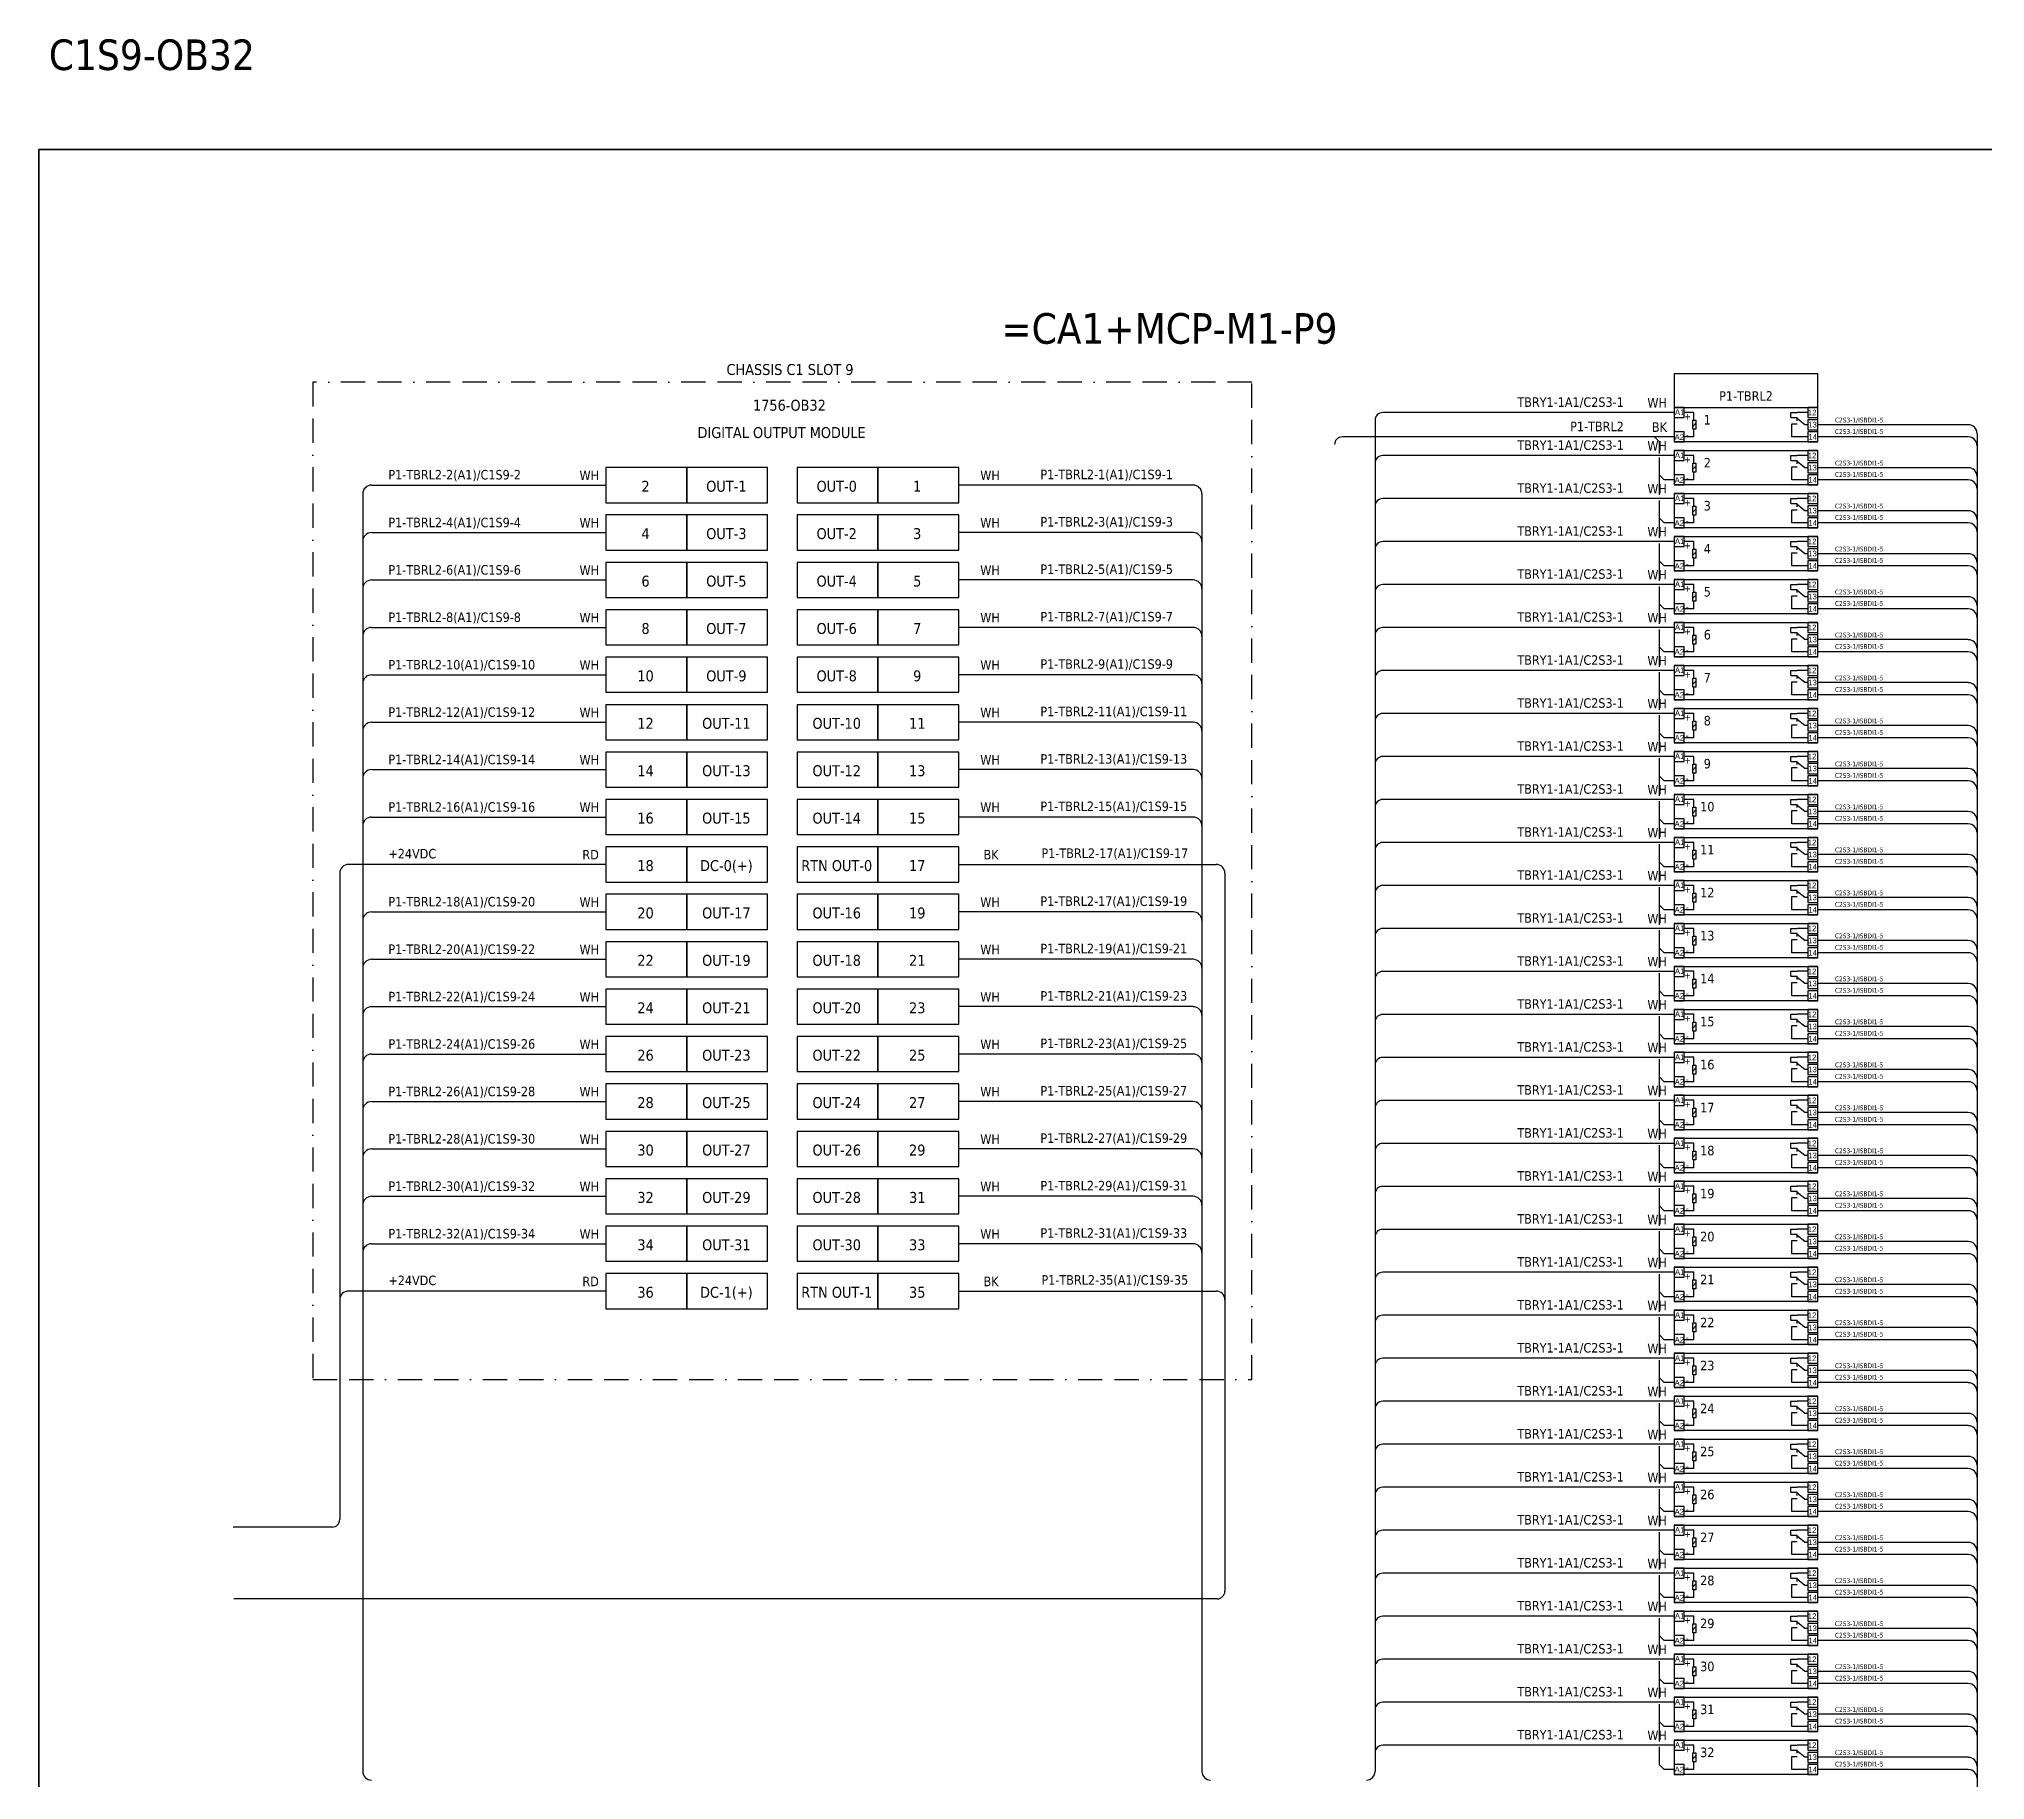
# Model space of a CAD drawing. Header units: millimetres. Extents: x 0 to 54213, y 0 to 2820.
# Drawn here: x 37740 to 39777, y 997 to 2820 of the extents above; entities that cross this region are included whole.
import ezdxf
from ezdxf.enums import TextEntityAlignment as Align

# ---------------------------------------------------------------- set-up
doc = ezdxf.new("R2010")
doc.units = ezdxf.units.MM
doc.linetypes.add('BORDERX2', pattern=[88.9, 25.4, -12.7, 25.4, -12.7, 0, -12.7])
doc.layers.add('HELPPOINT', color=7, linetype='Continuous')
doc.layers.add('x01001-FrameArea', color=2, linetype='BORDERX2')
doc.layers.add('IE-EQUIP', color=253, linetype='Continuous', lineweight=25)
doc.layers.add('IE-WIRE', color=7, linetype='Continuous', lineweight=25)
doc.styles.get("Standard").update_dxf_attribs({"font": 'arial.ttf'})
doc.styles.add('Tahoma', font='')
doc.styles.get('Tahoma').set_extended_font_data('Tahoma')

# ---------------------------------------------------------------- blocks, each defined once
blk = doc.blocks.new('xRY-SPDT-11')
at = {"color": 1, "ltscale": 25.4}
for p, q in [((0, 0), (0, -10.5)), ((10.4, 0), (0, 0)), ((0, 0), (150.3, 0)), ((0, 0), (0, -36)), ((10.4, -10.5), (10.4, 0)), ((140, 0), (140, -10.5)), ((150.3, 0), (140, 0)), ((150.3, -36), (150.3, 0)), ((150.3, -10.5), (150.3, 0)), ((150.3, -36), (150.3, 0)), ((0, -10.5), (10.4, -10.5)), ((20.7, -5.2), (10.4, -5.2)), ((22.8, -16.3), (19.4, -19.7)), ((20.7, -13.3), (20.7, -5.2)), ((122.2, -10.4), (122.2, -5.2)), ((122.2, -5.2), (128.9, -5.2)), ((122.2, -10.4), (128.9, -10.4)), ((123.2, -30.8), (123.2, -17)), ((123.2, -17), (128.9, -17)), ((140, -5.2), (128.9, -5.2)), ((128.9, -13.8), (128.9, -10.4)), ((136.9, -18), (128.9, -11.6)), ((140, -18), (136.9, -18)), ((140, -10.5), (150.3, -10.5)), ((140, -12.8), (140, -23.3)), ((150.3, -12.8), (140, -12.8)), ((150.3, -23.3), (150.3, -12.8)), ((0, -25.5), (0, -36)), ((10.4, -25.5), (0, -25.5)), ((0, -36), (10.4, -36)), ((150.3, -36), (0, -36)), ((10.4, -36), (10.4, -25.5)), ((20.7, -30.8), (10.4, -30.8)), ((20.7, -30.8), (20.7, -22.7)), ((140, -30.8), (123.2, -30.8)), ((140, -23.3), (150.3, -23.3)), ((140, -25.5), (140, -36)), ((150.3, -25.5), (140, -25.5)), ((140, -36), (150.3, -36)), ((150.3, -36), (150.3, -25.5))]:
    blk.add_line(p, q, dxfattribs=at)
blk.add_lwpolyline([(22.8, -22.7), (19.4, -22.7), (19.4, -13.3), (22.8, -13.3)], close=True, dxfattribs=at)
at = {"color": 1}
for s, p in [('A1', (5.8, -5)), ('12', (144.4, -5.3)), ('13', (144.8, -17.9)), ('A2', (5.4, -30.9)), ('14', (145, -30.8))]:
    blk.add_text(s, height=5.91, dxfattribs=at).set_placement(p, align=Align.MIDDLE_CENTER)
at = {"color": 1, "style": 'Tahoma'}
for s, p in [('+', (13.9, -9.3)), ('+', (13.9, -9.3)), ('-', (13.9, -28.2))]:
    blk.add_text(s, height=6.84, dxfattribs=at).set_placement(p, align=Align.MIDDLE_CENTER)
blk = doc.blocks.new('*U220')
at = {"layer": 'x01001-FrameArea'}
blk.add_blockref('xRY-SPDT-11', (-75.2, 18), dxfattribs=at)
blk = doc.blocks.new('*U230')
at = {"layer": 'x01001-FrameArea', "color": 0, "linetype": 'ByBlock', "lineweight": -2, "transparency": 16777216}
for p in [(0, 0), (0, -45), (0, -90), (0, -135), (0, -180), (0, -225), (0, -270), (0, -315), (0, -360), (0, -405), (0, -450), (0, -495), (0, -540), (0, -585), (0, -630), (0, -675), (0, -720), (0, -765), (0, -810), (0, -855), (0, -900), (0, -945), (0, -990), (0, -1035), (0, -1080), (0, -1125), (0, -1170), (0, -1215), (0, -1260), (0, -1305), (0, -1350), (0, -1395)]:
    blk.add_blockref('*U220', p, dxfattribs=at)
blk = doc.blocks.new('*U320')
at = {"color": 4, "style": 'Tahoma'}
for s, height, p in [('TBRY1-1A1/C2S3-1', 9.949, (36.2, -4.1)), ('WH', 9.95, (81.3, -4.8))]:
    blk.add_text(s, height=height, dxfattribs=at).set_placement(p, align=Align.RIGHT)
blk = doc.blocks.new('*U330')
at = {"layer": 'x01001-FrameArea', "color": 0, "linetype": 'ByBlock', "lineweight": -2, "transparency": 16777216}
for p in [(0, 0), (0, -45), (0, -90), (0, -135), (0, -180), (0, -225), (0, -270), (0, -315), (0, -360), (0, -405), (0, -450), (0, -495), (0, -540), (0, -585), (0, -630), (0, -675), (0, -720), (0, -765), (0, -810), (0, -855), (0, -900), (0, -945), (0, -990), (0, -1035), (0, -1080), (0, -1125), (0, -1170), (0, -1215), (0, -1260), (0, -1305), (0, -1350), (0, -1395)]:
    blk.add_blockref('*U320', p, dxfattribs=at)
blk = doc.blocks.new('*U360')
at = {"layer": 'IE-WIRE', "color": 4, "ltscale": 25.4}
for p, q in [((74.2, 7.2), (-83.4, 7.2)), ((74.2, -5.6), (-83.4, -5.6))]:
    blk.add_line(p, q, dxfattribs=at)
for centre in [(74.2, -2), (74.2, -14.8)]:
    blk.add_arc(centre, 9.17, 0, 90, dxfattribs=at)
at = {"color": 4, "style": 'Tahoma'}
for p in [(-65.4, 9.6), (-65.4, -2.4)]:
    blk.add_text('C2S3-1/ISBDI1-5', height=4.974, dxfattribs=at).set_placement(p)
blk = doc.blocks.new('*U370')
at = {"layer": 'x01001-FrameArea', "color": 0, "linetype": 'ByBlock', "lineweight": -2, "transparency": 16777216}
for p in [(0, 0), (0, -45), (0, -90), (0, -135), (0, -180), (0, -225), (0, -270), (0, -315), (0, -360), (0, -405), (0, -450), (0, -495), (0, -540), (0, -585), (0, -630), (0, -675), (0, -720), (0, -765), (0, -810), (0, -855), (0, -900), (0, -945), (0, -990), (0, -1035), (0, -1080), (0, -1125), (0, -1170), (0, -1215), (0, -1260), (0, -1305), (0, -1350), (0, -1395)]:
    blk.add_blockref('*U360', p, dxfattribs=at)

msp = doc.modelspace()

# ---------------------------------------------------------------- linework, layer by layer
for p, q in [((39431, 2403.2), (39436, 2398.2)), ((39436, 2385.8), (39436, 2398.2)), ((39436, 2342.5), (39436, 2381.8)), ((39441, 2358.2), (39436, 2363.2)), ((39451.4, 2358.2), (39441, 2358.2)), ((39436, 2297.5), (39436, 2336.8)), ((39441, 2313.2), (39436, 2318.2)), ((39451.4, 2313.2), (39441, 2313.2)), ((39436, 2252.5), (39436, 2291.8)), ((39441, 2268.2), (39436, 2273.2)), ((39451.4, 2268.2), (39441, 2268.2)), ((39436, 2207.5), (39436, 2246.8)), ((39441, 2223.2), (39436, 2228.2)), ((39451.4, 2223.2), (39441, 2223.2)), ((39436, 2162.5), (39436, 2201.8)), ((39441, 2178.2), (39436, 2183.2)), ((39451.4, 2178.2), (39441, 2178.2)), ((39436, 2117.5), (39436, 2156.8)), ((39441, 2133.2), (39436, 2138.2)), ((39451.4, 2133.2), (39441, 2133.2)), ((39436, 2072.5), (39436, 2111.8)), ((39441, 2088.2), (39436, 2093.2)), ((39451.4, 2088.2), (39441, 2088.2)), ((39436, 2027.5), (39436, 2066.8)), ((39441, 2043.2), (39436, 2048.2)), ((39451.4, 2043.2), (39441, 2043.2)), ((39436, 1982.5), (39436, 2021.8)), ((39441, 1998.2), (39436, 2003.2)), ((39451.4, 1998.2), (39441, 1998.2)), ((39436, 1937.5), (39436, 1976.8)), ((39441, 1953.2), (39436, 1958.2)), ((39451.4, 1953.2), (39441, 1953.2)), ((39436, 1892.5), (39436, 1931.8)), ((39441, 1908.2), (39436, 1913.2)), ((39451.4, 1908.2), (39441, 1908.2)), ((39436, 1847.5), (39436, 1886.8)), ((39441, 1863.2), (39436, 1868.2)), ((39451.4, 1863.2), (39441, 1863.2)), ((39436, 1802.5), (39436, 1841.8)), ((39441, 1818.2), (39436, 1823.2)), ((39451.4, 1818.2), (39441, 1818.2)), ((39436, 1757.5), (39436, 1796.8)), ((39441, 1773.2), (39436, 1778.2)), ((39451.4, 1773.2), (39441, 1773.2)), ((39436, 1712.5), (39436, 1751.8)), ((39441, 1728.2), (39436, 1733.2)), ((39451.4, 1728.2), (39441, 1728.2)), ((39436, 1667.5), (39436, 1706.8)), ((39441, 1683.2), (39436, 1688.2)), ((39451.4, 1683.2), (39441, 1683.2)), ((39436, 1622.5), (39436, 1661.8)), ((39441, 1638.2), (39436, 1643.2)), ((39451.4, 1638.2), (39441, 1638.2)), ((39436, 1577.5), (39436, 1616.8)), ((39441, 1593.2), (39436, 1598.2)), ((39451.4, 1593.2), (39441, 1593.2)), ((39436, 1532.5), (39436, 1571.8)), ((39441, 1548.2), (39436, 1553.2)), ((39451.4, 1548.2), (39441, 1548.2)), ((39436, 1487.5), (39436, 1526.8)), ((39441, 1503.2), (39436, 1508.2)), ((39451.4, 1503.2), (39441, 1503.2)), ((39436, 1442.5), (39436, 1481.8)), ((39441, 1458.2), (39436, 1463.2)), ((39451.4, 1458.2), (39441, 1458.2)), ((39436, 1397.5), (39436, 1436.8)), ((39441, 1413.2), (39436, 1418.2)), ((39451.4, 1413.2), (39441, 1413.2)), ((39436, 1352.5), (39436, 1391.8)), ((39441, 1368.2), (39436, 1373.2)), ((39451.4, 1368.2), (39441, 1368.2)), ((39436, 1307.5), (39436, 1346.8)), ((39441, 1323.2), (39436, 1328.2)), ((39451.4, 1323.2), (39441, 1323.2)), ((39436, 1262.5), (39436, 1301.8)), ((39441, 1278.2), (39436, 1283.2)), ((39451.4, 1278.2), (39441, 1278.2)), ((39436, 1217.5), (39436, 1256.8)), ((39441, 1233.2), (39436, 1238.2)), ((39451.4, 1233.2), (39441, 1233.2)), ((39436, 1172.5), (39436, 1211.8)), ((39441, 1188.2), (39436, 1193.2)), ((39451.4, 1188.2), (39441, 1188.2)), ((39436, 1127.5), (39436, 1166.8)), ((39441, 1143.2), (39436, 1148.2)), ((39451.4, 1143.2), (39441, 1143.2)), ((39436, 1082.5), (39436, 1121.8)), ((39441, 1098.2), (39436, 1103.2)), ((39451.4, 1098.2), (39441, 1098.2)), ((39436, 1037.5), (39436, 1076.8)), ((39441, 1053.2), (39436, 1058.2)), ((39451.4, 1053.2), (39441, 1053.2)), ((39436, 1013.2), (39436, 1031.8)), ((39441, 1008.2), (39436, 1013.2)), ((39451.4, 1008.2), (39441, 1008.2))]:
    msp.add_line(p, q)
at = {"color": 1, "ltscale": 25.4}
for p, q in [((38333.1, 1955.7), (38063.7, 1955.7)), ((38054.6, 1946.5), (38054.6, 1270))]:
    msp.add_line(p, q, dxfattribs=at)
at = {"color": 4, "ltscale": 25.4}
msp.add_lwpolyline([(39451.4, 2434), (39601.7, 2434), (39601.7, 2469.2), (39451.4, 2469.2)], close=True, dxfattribs=at)
at = {"color": 1, "ltscale": 25.4}
msp.add_arc((38063.7, 1946.5), 9.14, 90, 180, dxfattribs=at)
at = {"layer": 'HELPPOINT', "color": 4, "lineweight": 35}
for p, q in [((37739.7, 0), (37739.7, 2704.2)), ((37739.7, 2704.2), (41633, 2704.2)), ((37739.7, 0), (37739.7, 2704.2)), ((37739.7, 2704.2), (41633, 2704.2))]:
    msp.add_line(p, q, dxfattribs=at)
at = {"layer": 'IE-EQUIP', "linetype": 'Continuous', "ltscale": 25.4}
for points in [[(38333.1, 2334.4), (38417.8, 2334.4), (38417.8, 2371.1), (38333.1, 2371.1)], [(38417.8, 2334.4), (38502.4, 2334.4), (38502.4, 2371.1), (38417.8, 2371.1)], [(38533.3, 2334.4), (38617.9, 2334.4), (38617.9, 2371.1), (38533.3, 2371.1)], [(38617.9, 2334.4), (38702.6, 2334.4), (38702.6, 2371.1), (38617.9, 2371.1)], [(38333.1, 2284.8), (38417.8, 2284.8), (38417.8, 2321.5), (38333.1, 2321.5)], [(38417.8, 2284.8), (38502.4, 2284.8), (38502.4, 2321.5), (38417.8, 2321.5)], [(38533.3, 2284.8), (38617.9, 2284.8), (38617.9, 2321.5), (38533.3, 2321.5)], [(38617.9, 2284.8), (38702.6, 2284.8), (38702.6, 2321.5), (38617.9, 2321.5)], [(38333.1, 2235.1), (38417.8, 2235.1), (38417.8, 2271.8), (38333.1, 2271.8)], [(38417.8, 2235.1), (38502.4, 2235.1), (38502.4, 2271.8), (38417.8, 2271.8)], [(38533.3, 2235.1), (38617.9, 2235.1), (38617.9, 2271.8), (38533.3, 2271.8)], [(38617.9, 2235.1), (38702.6, 2235.1), (38702.6, 2271.8), (38617.9, 2271.8)], [(38333.1, 2185.5), (38417.8, 2185.5), (38417.8, 2222.2), (38333.1, 2222.2)], [(38417.8, 2185.5), (38502.4, 2185.5), (38502.4, 2222.2), (38417.8, 2222.2)], [(38533.3, 2185.5), (38617.9, 2185.5), (38617.9, 2222.2), (38533.3, 2222.2)], [(38617.9, 2185.5), (38702.6, 2185.5), (38702.6, 2222.2), (38617.9, 2222.2)], [(38333.1, 2135.9), (38417.8, 2135.9), (38417.8, 2172.6), (38333.1, 2172.6)], [(38417.8, 2135.9), (38502.4, 2135.9), (38502.4, 2172.6), (38417.8, 2172.6)], [(38533.3, 2135.9), (38617.9, 2135.9), (38617.9, 2172.6), (38533.3, 2172.6)], [(38617.9, 2135.9), (38702.6, 2135.9), (38702.6, 2172.6), (38617.9, 2172.6)], [(38333.1, 2086.2), (38417.8, 2086.2), (38417.8, 2122.9), (38333.1, 2122.9)], [(38417.8, 2086.2), (38502.4, 2086.2), (38502.4, 2122.9), (38417.8, 2122.9)], [(38533.3, 2086.2), (38617.9, 2086.2), (38617.9, 2122.9), (38533.3, 2122.9)], [(38617.9, 2086.2), (38702.6, 2086.2), (38702.6, 2122.9), (38617.9, 2122.9)], [(38333.1, 2036.6), (38417.8, 2036.6), (38417.8, 2073.3), (38333.1, 2073.3)], [(38417.8, 2036.6), (38502.4, 2036.6), (38502.4, 2073.3), (38417.8, 2073.3)], [(38533.3, 2036.6), (38617.9, 2036.6), (38617.9, 2073.3), (38533.3, 2073.3)], [(38617.9, 2036.6), (38702.6, 2036.6), (38702.6, 2073.3), (38617.9, 2073.3)], [(38333.1, 1987), (38417.8, 1987), (38417.8, 2023.7), (38333.1, 2023.7)], [(38417.8, 1987), (38502.4, 1987), (38502.4, 2023.7), (38417.8, 2023.7)], [(38533.3, 1987), (38617.9, 1987), (38617.9, 2023.7), (38533.3, 2023.7)], [(38617.9, 1987), (38702.6, 1987), (38702.6, 2023.7), (38617.9, 2023.7)], [(38333.1, 1937.3), (38417.8, 1937.3), (38417.8, 1974), (38333.1, 1974)], [(38417.8, 1937.3), (38502.4, 1937.3), (38502.4, 1974), (38417.8, 1974)], [(38533.3, 1937.3), (38617.9, 1937.3), (38617.9, 1974), (38533.3, 1974)], [(38617.9, 1937.3), (38702.6, 1937.3), (38702.6, 1974), (38617.9, 1974)], [(38333.1, 1887.7), (38417.8, 1887.7), (38417.8, 1924.4), (38333.1, 1924.4)], [(38417.8, 1887.7), (38502.4, 1887.7), (38502.4, 1924.4), (38417.8, 1924.4)], [(38533.3, 1887.7), (38617.9, 1887.7), (38617.9, 1924.4), (38533.3, 1924.4)], [(38617.9, 1887.7), (38702.6, 1887.7), (38702.6, 1924.4), (38617.9, 1924.4)], [(38333.1, 1838.1), (38417.8, 1838.1), (38417.8, 1874.8), (38333.1, 1874.8)], [(38417.8, 1838.1), (38502.4, 1838.1), (38502.4, 1874.8), (38417.8, 1874.8)], [(38533.3, 1838.1), (38617.9, 1838.1), (38617.9, 1874.8), (38533.3, 1874.8)], [(38617.9, 1838.1), (38702.6, 1838.1), (38702.6, 1874.8), (38617.9, 1874.8)], [(38333.1, 1788.4), (38417.8, 1788.4), (38417.8, 1825.1), (38333.1, 1825.1)], [(38417.8, 1788.4), (38502.4, 1788.4), (38502.4, 1825.1), (38417.8, 1825.1)], [(38533.3, 1788.4), (38617.9, 1788.4), (38617.9, 1825.1), (38533.3, 1825.1)], [(38617.9, 1788.4), (38702.6, 1788.4), (38702.6, 1825.1), (38617.9, 1825.1)], [(38333.1, 1738.8), (38417.8, 1738.8), (38417.8, 1775.5), (38333.1, 1775.5)], [(38417.8, 1738.8), (38502.4, 1738.8), (38502.4, 1775.5), (38417.8, 1775.5)], [(38533.3, 1738.8), (38617.9, 1738.8), (38617.9, 1775.5), (38533.3, 1775.5)], [(38617.9, 1738.8), (38702.6, 1738.8), (38702.6, 1775.5), (38617.9, 1775.5)], [(38333.1, 1689.2), (38417.8, 1689.2), (38417.8, 1725.9), (38333.1, 1725.9)], [(38417.8, 1689.2), (38502.4, 1689.2), (38502.4, 1725.9), (38417.8, 1725.9)], [(38533.3, 1689.2), (38617.9, 1689.2), (38617.9, 1725.9), (38533.3, 1725.9)], [(38617.9, 1689.2), (38702.6, 1689.2), (38702.6, 1725.9), (38617.9, 1725.9)], [(38333.1, 1639.5), (38417.8, 1639.5), (38417.8, 1676.2), (38333.1, 1676.2)], [(38417.8, 1639.5), (38502.4, 1639.5), (38502.4, 1676.2), (38417.8, 1676.2)], [(38533.3, 1639.5), (38617.9, 1639.5), (38617.9, 1676.2), (38533.3, 1676.2)], [(38617.9, 1639.5), (38702.6, 1639.5), (38702.6, 1676.2), (38617.9, 1676.2)], [(38333.1, 1589.9), (38417.8, 1589.9), (38417.8, 1626.6), (38333.1, 1626.6)], [(38417.8, 1589.9), (38502.4, 1589.9), (38502.4, 1626.6), (38417.8, 1626.6)], [(38533.3, 1589.9), (38617.9, 1589.9), (38617.9, 1626.6), (38533.3, 1626.6)], [(38617.9, 1589.9), (38702.6, 1589.9), (38702.6, 1626.6), (38617.9, 1626.6)], [(38333.1, 1540.3), (38417.8, 1540.3), (38417.8, 1577), (38333.1, 1577)], [(38417.8, 1540.3), (38502.4, 1540.3), (38502.4, 1577), (38417.8, 1577)], [(38533.3, 1540.3), (38617.9, 1540.3), (38617.9, 1577), (38533.3, 1577)], [(38617.9, 1540.3), (38702.6, 1540.3), (38702.6, 1577), (38617.9, 1577)], [(38333.1, 1490.6), (38417.8, 1490.6), (38417.8, 1527.3), (38333.1, 1527.3)], [(38417.8, 1490.6), (38502.4, 1490.6), (38502.4, 1527.3), (38417.8, 1527.3)], [(38533.3, 1490.6), (38617.9, 1490.6), (38617.9, 1527.3), (38533.3, 1527.3)], [(38617.9, 1490.6), (38702.6, 1490.6), (38702.6, 1527.3), (38617.9, 1527.3)]]:
    msp.add_lwpolyline(points, close=True, dxfattribs=at)
at = {"layer": 'IE-WIRE', "color": 4, "ltscale": 25.4}
for p, q in [((39451.4, 2428.7), (39146.3, 2428.7)), ((39138.3, 2420.7), (39138.3, 1006.3)), ((39768.5, 2406.8), (39768.5, 927.2)), ((39451.4, 2383.7), (39146.3, 2383.7)), ((38078.7, 2343.6), (38078.7, 1006.3)), ((38087.9, 2352.7), (38333.1, 2352.7)), ((38947.9, 2352.7), (38702.6, 2352.7)), ((38957, 2343.6), (38957, 1006.3)), ((39451.4, 2338.7), (39146.3, 2338.7)), ((38087.9, 2303.1), (38333.1, 2303.1)), ((38947.9, 2303.1), (38702.6, 2303.1)), ((39451.4, 2293.7), (39146.3, 2293.7)), ((38087.9, 2253.5), (38333.1, 2253.5)), ((38947.9, 2253.5), (38702.6, 2253.5)), ((39451.4, 2248.7), (39146.3, 2248.7)), ((38087.9, 2203.8), (38333.1, 2203.8)), ((38947.9, 2203.8), (38702.6, 2203.8)), ((39451.4, 2203.7), (39146.3, 2203.7)), ((38087.9, 2154.2), (38333.1, 2154.2)), ((38947.9, 2154.2), (38702.6, 2154.2)), ((39451.4, 2158.7), (39146.3, 2158.7)), ((38087.9, 2104.6), (38333.1, 2104.6)), ((38947.9, 2104.6), (38702.6, 2104.6)), ((39451.4, 2113.7), (39146.3, 2113.7)), ((39451.4, 2068.7), (39146.3, 2068.7)), ((38087.9, 2055), (38333.1, 2055)), ((38947.9, 2055), (38702.6, 2055)), ((39451.4, 2023.7), (39146.3, 2023.7)), ((38087.9, 2005.3), (38333.1, 2005.3)), ((38947.9, 2005.3), (38702.6, 2005.3)), ((39451.4, 1978.7), (39146.3, 1978.7)), ((39451.4, 1933.7), (39146.3, 1933.7)), ((38087.9, 1906.1), (38333.1, 1906.1)), ((38947.9, 1906.1), (38702.6, 1906.1)), ((39451.4, 1888.7), (39146.3, 1888.7)), ((38087.9, 1856.4), (38333.1, 1856.4)), ((38947.9, 1856.4), (38702.6, 1856.4)), ((39451.4, 1843.7), (39146.3, 1843.7)), ((38087.9, 1806.8), (38333.1, 1806.8)), ((38947.9, 1806.8), (38702.6, 1806.8)), ((39451.4, 1798.7), (39146.3, 1798.7)), ((38087.9, 1757.2), (38333.1, 1757.2)), ((38947.9, 1757.2), (38702.6, 1757.2)), ((39451.4, 1753.7), (39146.3, 1753.7)), ((38087.9, 1707.5), (38333.1, 1707.5)), ((38947.9, 1707.5), (38702.6, 1707.5)), ((39451.4, 1708.7), (39146.3, 1708.7)), ((38087.9, 1657.9), (38333.1, 1657.9)), ((38947.9, 1657.9), (38702.6, 1657.9)), ((39451.4, 1663.7), (39146.3, 1663.7)), ((39451.4, 1618.7), (39146.3, 1618.7)), ((38087.9, 1608.3), (38333.1, 1608.3)), ((38947.9, 1608.3), (38702.6, 1608.3)), ((39451.4, 1573.7), (39146.3, 1573.7)), ((38087.9, 1558.6), (38333.1, 1558.6)), ((38947.9, 1558.6), (38702.6, 1558.6)), ((39451.4, 1528.7), (39146.3, 1528.7)), ((39451.4, 1483.7), (39146.3, 1483.7)), ((39451.4, 1438.7), (39146.3, 1438.7)), ((39451.4, 1393.7), (39146.3, 1393.7)), ((39451.4, 1348.7), (39146.3, 1348.7)), ((39451.4, 1303.7), (39146.3, 1303.7)), ((39451.4, 1258.7), (39146.3, 1258.7)), ((39451.4, 1213.7), (39146.3, 1213.7)), ((39451.4, 1168.7), (39146.3, 1168.7)), ((39451.4, 1123.7), (39146.3, 1123.7)), ((39451.4, 1078.7), (39146.3, 1078.7)), ((39451.4, 1033.7), (39146.3, 1033.7))]:
    msp.add_line(p, q, dxfattribs=at)
at = {"layer": 'IE-WIRE', "ltscale": 25.4}
msp.add_line((39451.4, 2403.2), (39104, 2403.2), dxfattribs=at)
at = {"layer": 'IE-WIRE', "color": 7, "ltscale": 25.4}
for p, q in [((38702.6, 1955.7), (38972, 1955.7)), ((38981.1, 1946.5), (38981.1, 1194.9)), ((38702.6, 1509), (38972, 1509)), ((38973.1, 1186.9), (37943.8, 1186.9))]:
    msp.add_line(p, q, dxfattribs=at)
at = {"layer": 'IE-WIRE', "color": 1, "ltscale": 25.4}
for p, q in [((38333.1, 1509), (38063.7, 1509)), ((38046.6, 1262), (37943.1, 1262))]:
    msp.add_line(p, q, dxfattribs=at)
at = {"layer": 'IE-WIRE', "color": 4, "ltscale": 25.4}
for centre, radius, start, end in [((39146.3, 2420.7), 8, 90, 180), ((39146.3, 2375.7), 8, 90, 180), ((38087.9, 2343.6), 9.17, 90, 180), ((38947.9, 2343.6), 9.17, 0, 90), ((39146.3, 2330.7), 8, 90, 180), ((38087.9, 2293.9), 9.17, 90, 180), ((38947.9, 2293.9), 9.17, 0, 90), ((39146.3, 2285.7), 8, 90, 180), ((38087.9, 2244.3), 9.17, 90, 180), ((38947.9, 2244.3), 9.17, 0, 90), ((39146.3, 2240.7), 8, 90, 180), ((38087.9, 2194.7), 9.17, 90, 180), ((38947.9, 2194.7), 9.17, 0, 90), ((39146.3, 2195.7), 8, 90, 180), ((38087.9, 2145), 9.17, 90, 180), ((38947.9, 2145), 9.17, 0, 90), ((39146.3, 2150.7), 8, 90, 180), ((38087.9, 2095.4), 9.17, 90, 180), ((38947.9, 2095.4), 9.17, 0, 90), ((39146.3, 2105.7), 8, 90, 180), ((39146.3, 2060.7), 8, 90, 180), ((38087.9, 2045.8), 9.17, 90, 180), ((38947.9, 2045.8), 9.17, 0, 90), ((39146.3, 2015.7), 8, 90, 180), ((38087.9, 1996.1), 9.17, 90, 180), ((38947.9, 1996.1), 9.17, 0, 90), ((39146.3, 1970.7), 8, 90, 180), ((39146.3, 1925.7), 8, 90, 180), ((38087.9, 1896.9), 9.17, 90, 180), ((38947.9, 1896.9), 9.17, 0, 90), ((39146.3, 1880.7), 8, 90, 180), ((38087.9, 1847.2), 9.17, 90, 180), ((38947.9, 1847.2), 9.17, 0, 90), ((39146.3, 1835.7), 8, 90, 180), ((38087.9, 1797.6), 9.17, 90, 180), ((38947.9, 1797.6), 9.17, 0, 90), ((39146.3, 1790.7), 8, 90, 180), ((38087.9, 1748), 9.17, 90, 180), ((38947.9, 1748), 9.17, 0, 90), ((39146.3, 1745.7), 8, 90, 180), ((38087.9, 1698.3), 9.17, 90, 180), ((38947.9, 1698.3), 9.17, 0, 90), ((39146.3, 1700.7), 8, 90, 180), ((38087.9, 1648.7), 9.17, 90, 180), ((38947.9, 1648.7), 9.17, 0, 90), ((39146.3, 1655.7), 8, 90, 180), ((39146.3, 1610.7), 8, 90, 180), ((38087.9, 1599.1), 9.17, 90, 180), ((38947.9, 1599.1), 9.17, 0, 90), ((39146.3, 1565.7), 8, 90, 180), ((38087.9, 1549.4), 9.17, 90, 180), ((38947.9, 1549.4), 9.17, 0, 90), ((39146.3, 1520.7), 8, 90, 180), ((39146.3, 1475.7), 8, 90, 180), ((39146.3, 1430.7), 8, 90, 180), ((39146.3, 1385.7), 8, 90, 180), ((39146.3, 1340.7), 8, 90, 180), ((39146.3, 1295.7), 8, 90, 180), ((39146.3, 1250.7), 8, 90, 180), ((39146.3, 1205.7), 8, 90, 180), ((39146.3, 1160.7), 8, 90, 180), ((39146.3, 1115.7), 8, 90, 180), ((39146.3, 1070.7), 8, 90, 180), ((39146.3, 1025.7), 8, 90, 180)]:
    msp.add_arc(centre, radius, start, end, dxfattribs=at)
at = {"layer": 'IE-WIRE', "ltscale": 25.4}
msp.add_arc((39104, 2395.2), 8, 90, 180, dxfattribs=at)
at = {"layer": 'IE-WIRE', "color": 7, "ltscale": 25.4}
for centre, radius, start, end in [((38972, 1946.5), 9.14, 0, 90), ((38972, 1499.9), 9.14, 0, 90), ((38973.1, 1194.9), 8, 270, 360)]:
    msp.add_arc(centre, radius, start, end, dxfattribs=at)
at = {"layer": 'IE-WIRE', "color": 1, "ltscale": 25.4}
for centre, radius, start, end in [((38063.7, 1499.9), 9.14, 90, 180), ((38046.6, 1270), 8, 270, 0)]:
    msp.add_arc(centre, radius, start, end, dxfattribs=at)
at = {"layer": 'IE-WIRE', "color": 4}
for centre, start, end in [((38087.8, 1006.3), 180, 270), ((38966.2, 1006.3), 180, 270), ((39129.2, 1006.3), 270, 0)]:
    msp.add_arc(centre, 9.14, start, end, dxfattribs=at)
at = {"layer": 'x01001-FrameArea'}
msp.add_lwpolyline([(38026.4, 1416.6), (39009.4, 1416.6), (39009.4, 2460.5), (38026.4, 2460.5)], close=True, dxfattribs=at)

# ---------------------------------------------------------------- block references
for name, p in [('*U330', (39362.5, 2438.8)), ('*U230', (39526.6, 2416)), ('*U370', (39685.1, 2408.8))]:
    msp.add_blockref(name, p, dxfattribs=at)

# ---------------------------------------------------------------- texts
at = {"color": 2, "style": 'Tahoma'}
msp.add_text('C1S9-OB32', height=32, dxfattribs=at).set_placement((37750.1, 2787.3))
for s, height, p in [('=CA1+MCP-M1-P9', 32, (38923.1, 2516.8)), ('CHASSIS C1 SLOT 9', 11.441, (38525.9, 2473.8)), ('1756-OB32', 11.44, (38525.3, 2436.4)), ('DIGITAL OUTPUT MODULE', 11.441, (38517.1, 2407.8)), ('2', 11.4, (38374.7, 2351.6)), ('OUT-1', 11.44, (38459.3, 2351.6)), ('OUT-0', 11.44, (38574.8, 2351.6)), ('1', 11.4, (38659.1, 2351.6)), ('4', 11.4, (38374.7, 2302)), ('OUT-3', 11.44, (38459.3, 2302)), ('OUT-2', 11.44, (38574.8, 2302)), ('3', 11.4, (38659.1, 2302)), ('6', 11.4, (38374.7, 2252.3)), ('OUT-5', 11.44, (38459.3, 2252.3)), ('OUT-4', 11.44, (38574.8, 2252.3)), ('5', 11.4, (38659.1, 2252.3)), ('8', 11.4, (38374.7, 2202.7)), ('OUT-7', 11.44, (38459.3, 2202.7)), ('OUT-6', 11.44, (38574.8, 2202.7)), ('7', 11.4, (38659.1, 2202.7)), ('10', 11.44, (38374.7, 2153.1)), ('OUT-9', 11.44, (38459.3, 2153.1)), ('OUT-8', 11.44, (38574.8, 2153.1)), ('9', 11.4, (38659.1, 2153.1)), ('12', 11.44, (38374.7, 2103.4)), ('OUT-11', 11.44, (38459.3, 2103.4)), ('OUT-10', 11.44, (38574.8, 2103.4)), ('11', 11.44, (38659.1, 2103.4)), ('14', 11.44, (38374.7, 2053.8)), ('OUT-13', 11.44, (38459.3, 2053.8)), ('OUT-12', 11.44, (38574.8, 2053.8)), ('13', 11.44, (38659.1, 2053.8)), ('16', 11.44, (38374.7, 2004.2)), ('OUT-15', 11.44, (38459.3, 2004.2)), ('OUT-14', 11.44, (38574.8, 2004.2)), ('15', 11.44, (38659.1, 2004.2)), ('18', 11.44, (38374.7, 1954.5)), ('DC-0(+)', 11.44, (38459.3, 1954.5)), ('RTN OUT-0', 11.44, (38574.8, 1954.5)), ('17', 11.44, (38659.1, 1954.5)), ('20', 11.44, (38374.7, 1904.9)), ('OUT-17', 11.44, (38459.3, 1904.9)), ('OUT-16', 11.44, (38574.8, 1904.9)), ('19', 11.44, (38659.1, 1904.9)), ('22', 11.44, (38374.7, 1855.3)), ('OUT-19', 11.44, (38459.3, 1855.3)), ('OUT-18', 11.44, (38574.8, 1855.3)), ('21', 11.44, (38659.1, 1855.3)), ('24', 11.44, (38374.7, 1805.6)), ('OUT-21', 11.44, (38459.3, 1805.6)), ('OUT-20', 11.44, (38574.8, 1805.6)), ('23', 11.44, (38659.1, 1805.6)), ('26', 11.44, (38374.7, 1756)), ('OUT-23', 11.44, (38459.3, 1756)), ('OUT-22', 11.44, (38574.8, 1756)), ('25', 11.44, (38659.1, 1756)), ('28', 11.44, (38374.7, 1706.4)), ('OUT-25', 11.44, (38459.3, 1706.4)), ('OUT-24', 11.44, (38574.8, 1706.4)), ('27', 11.44, (38659.1, 1706.4)), ('30', 11.44, (38374.7, 1656.7)), ('OUT-27', 11.44, (38459.3, 1656.7)), ('OUT-26', 11.44, (38574.8, 1656.7)), ('29', 11.44, (38659.1, 1656.7)), ('32', 11.44, (38374.7, 1607.1)), ('OUT-29', 11.44, (38459.3, 1607.1)), ('OUT-28', 11.44, (38574.8, 1607.1)), ('31', 11.44, (38659.1, 1607.1)), ('34', 11.44, (38374.7, 1557.5)), ('OUT-31', 11.44, (38459.3, 1557.5)), ('OUT-30', 11.44, (38574.8, 1557.5)), ('33', 11.44, (38659.1, 1557.5)), ('36', 11.44, (38374.7, 1507.8)), ('DC-1(+)', 11.44, (38459.3, 1507.8)), ('RTN OUT-1', 11.44, (38574.8, 1507.8)), ('35', 11.44, (38659.1, 1507.8))]:
    msp.add_text(s, height=height, dxfattribs=at).set_placement(p, align=Align.MIDDLE_CENTER)
at = {"color": 4, "style": 'Tahoma'}
for s, p in [('P1-TBRL2', (39526.6, 2446.1)), ('1', (39486.1, 2421.2)), ('2', (39486.1, 2376.2)), ('3', (39486.1, 2331.2)), ('4', (39486.1, 2286.2)), ('5', (39486.1, 2241.2)), ('6', (39486.1, 2196.2)), ('7', (39486.1, 2151.2)), ('8', (39486.1, 2106.2)), ('9', (39486.1, 2061.2)), ('10', (39486.1, 2016.2)), ('11', (39486.1, 1971.2)), ('12', (39486.1, 1926.2)), ('13', (39486.1, 1881.2)), ('14', (39486.1, 1836.2)), ('15', (39486.1, 1791.2)), ('16', (39486.1, 1746.2)), ('17', (39486.1, 1701.2)), ('18', (39486.1, 1656.2)), ('19', (39486.1, 1611.2)), ('20', (39486.1, 1566.2)), ('21', (39486.1, 1521.2)), ('22', (39486.1, 1476.2)), ('23', (39486.1, 1431.2)), ('24', (39486.1, 1386.2)), ('25', (39486.1, 1341.2)), ('26', (39486.1, 1296.2)), ('27', (39486.1, 1251.2)), ('28', (39486.1, 1206.2)), ('29', (39486.1, 1161.2)), ('30', (39486.1, 1116.2)), ('31', (39486.1, 1071.2)), ('32', (39486.1, 1026.2))]:
    msp.add_text(s, height=9.95, dxfattribs=at).set_placement(p, align=Align.MIDDLE_CENTER)
at = {"style": 'Tahoma'}
for s, p in [('P1-TBRL2', (39398.7, 2409.2)), ('BK', (39443.9, 2408.5))]:
    msp.add_text(s, height=9.95, dxfattribs=at).set_placement(p, align=Align.RIGHT)
at = {"color": 4, "style": 'Tahoma'}
for s, height, p in [('P1-TBRL2-2(A1)/C1S9-2', 9.949, (38105.5, 2358.7)), ('WH', 9.95, (38305.6, 2358)), ('WH', 9.95, (38725.1, 2358)), ('P1-TBRL2-1(A1)/C1S9-1', 9.949, (38788, 2359)), ('P1-TBRL2-4(A1)/C1S9-4', 9.949, (38105.5, 2308.7)), ('WH', 9.95, (38305.6, 2308.4)), ('WH', 9.95, (38725.1, 2308.4)), ('P1-TBRL2-3(A1)/C1S9-3', 9.949, (38788, 2309.4)), ('P1-TBRL2-6(A1)/C1S9-6', 9.949, (38105.5, 2259.1)), ('WH', 9.95, (38305.6, 2258.7)), ('WH', 9.95, (38725.1, 2258.7)), ('P1-TBRL2-5(A1)/C1S9-5', 9.949, (38788, 2259.8)), ('P1-TBRL2-8(A1)/C1S9-8', 9.949, (38105.5, 2209.5)), ('WH', 9.95, (38305.6, 2209.1)), ('WH', 9.95, (38725.1, 2209.1)), ('P1-TBRL2-7(A1)/C1S9-7', 9.949, (38788, 2210.1)), ('P1-TBRL2-10(A1)/C1S9-10', 9.949, (38105.5, 2159.8)), ('WH', 9.95, (38305.6, 2159.5)), ('WH', 9.95, (38725.1, 2159.5)), ('P1-TBRL2-9(A1)/C1S9-9', 9.949, (38788, 2160.5)), ('P1-TBRL2-12(A1)/C1S9-12', 9.949, (38105.5, 2110.2)), ('WH', 9.95, (38305.6, 2109.8)), ('WH', 9.95, (38725.1, 2109.8)), ('P1-TBRL2-11(A1)/C1S9-11', 9.949, (38788, 2110.9)), ('P1-TBRL2-14(A1)/C1S9-14', 9.949, (38105.5, 2060.6)), ('WH', 9.95, (38305.6, 2060.2)), ('WH', 9.95, (38725.1, 2060.2)), ('P1-TBRL2-13(A1)/C1S9-13', 9.949, (38788, 2061.2)), ('P1-TBRL2-16(A1)/C1S9-16', 9.949, (38105.5, 2010.9)), ('WH', 9.95, (38305.6, 2010.6)), ('WH', 9.95, (38725.1, 2010.6)), ('P1-TBRL2-15(A1)/C1S9-15', 9.949, (38788, 2011.6)), ('P1-TBRL2-18(A1)/C1S9-20', 9.949, (38105.5, 1911.7)), ('WH', 9.95, (38305.6, 1911.3)), ('WH', 9.95, (38725.1, 1911.3)), ('P1-TBRL2-17(A1)/C1S9-19', 9.949, (38788, 1912.3)), ('P1-TBRL2-20(A1)/C1S9-22', 9.949, (38105.5, 1862)), ('WH', 9.95, (38305.6, 1861.7)), ('WH', 9.95, (38725.1, 1861.7)), ('P1-TBRL2-19(A1)/C1S9-21', 9.949, (38788, 1862.7)), ('P1-TBRL2-22(A1)/C1S9-24', 9.949, (38105.5, 1812.4)), ('WH', 9.95, (38305.6, 1812)), ('WH', 9.95, (38725.1, 1812)), ('P1-TBRL2-21(A1)/C1S9-23', 9.949, (38788, 1813.1)), ('P1-TBRL2-24(A1)/C1S9-26', 9.949, (38105.5, 1762.8)), ('WH', 9.95, (38305.6, 1762.4)), ('WH', 9.95, (38725.1, 1762.4)), ('P1-TBRL2-23(A1)/C1S9-25', 9.949, (38788, 1763.4)), ('P1-TBRL2-26(A1)/C1S9-28', 9.949, (38105.5, 1713.1)), ('WH', 9.95, (38305.6, 1712.8)), ('WH', 9.95, (38725.1, 1712.8)), ('P1-TBRL2-25(A1)/C1S9-27', 9.949, (38788, 1713.8)), ('P1-TBRL2-28(A1)/C1S9-30', 9.949, (38105.5, 1663.5)), ('WH', 9.95, (38305.6, 1663.1)), ('WH', 9.95, (38725.1, 1663.1)), ('P1-TBRL2-27(A1)/C1S9-29', 9.949, (38788, 1664.2)), ('P1-TBRL2-30(A1)/C1S9-32', 9.949, (38105.5, 1613.9)), ('WH', 9.95, (38305.6, 1613.5)), ('WH', 9.95, (38725.1, 1613.5)), ('P1-TBRL2-29(A1)/C1S9-31', 9.949, (38788, 1614.5)), ('P1-TBRL2-32(A1)/C1S9-34', 9.949, (38105.5, 1564.2)), ('WH', 9.95, (38305.6, 1563.9)), ('WH', 9.95, (38725.1, 1563.9)), ('P1-TBRL2-31(A1)/C1S9-33', 9.949, (38788, 1564.9))]:
    msp.add_text(s, height=height, dxfattribs=at).set_placement(p)
at = {"color": 1, "style": 'Tahoma'}
for s, p in [('+24VDC', (38105.5, 1962)), ('RD', (38308.6, 1960.9)), ('+24VDC', (38105.5, 1515.3)), ('RD', (38308.6, 1514.2))]:
    msp.add_text(s, height=9.95, dxfattribs=at).set_placement(p)
at = {"color": 7, "style": 'Tahoma'}
for s, height, p in [('BK', 9.95, (38728.5, 1960.9)), ('P1-TBRL2-17(A1)/C1S9-17', 9.949, (38789.1, 1962.5)), ('BK', 9.95, (38728.5, 1514.2)), ('P1-TBRL2-35(A1)/C1S9-35', 9.949, (38789.1, 1515.8))]:
    msp.add_text(s, height=height, dxfattribs=at).set_placement(p)

doc.saveas('drawing.dxf')
